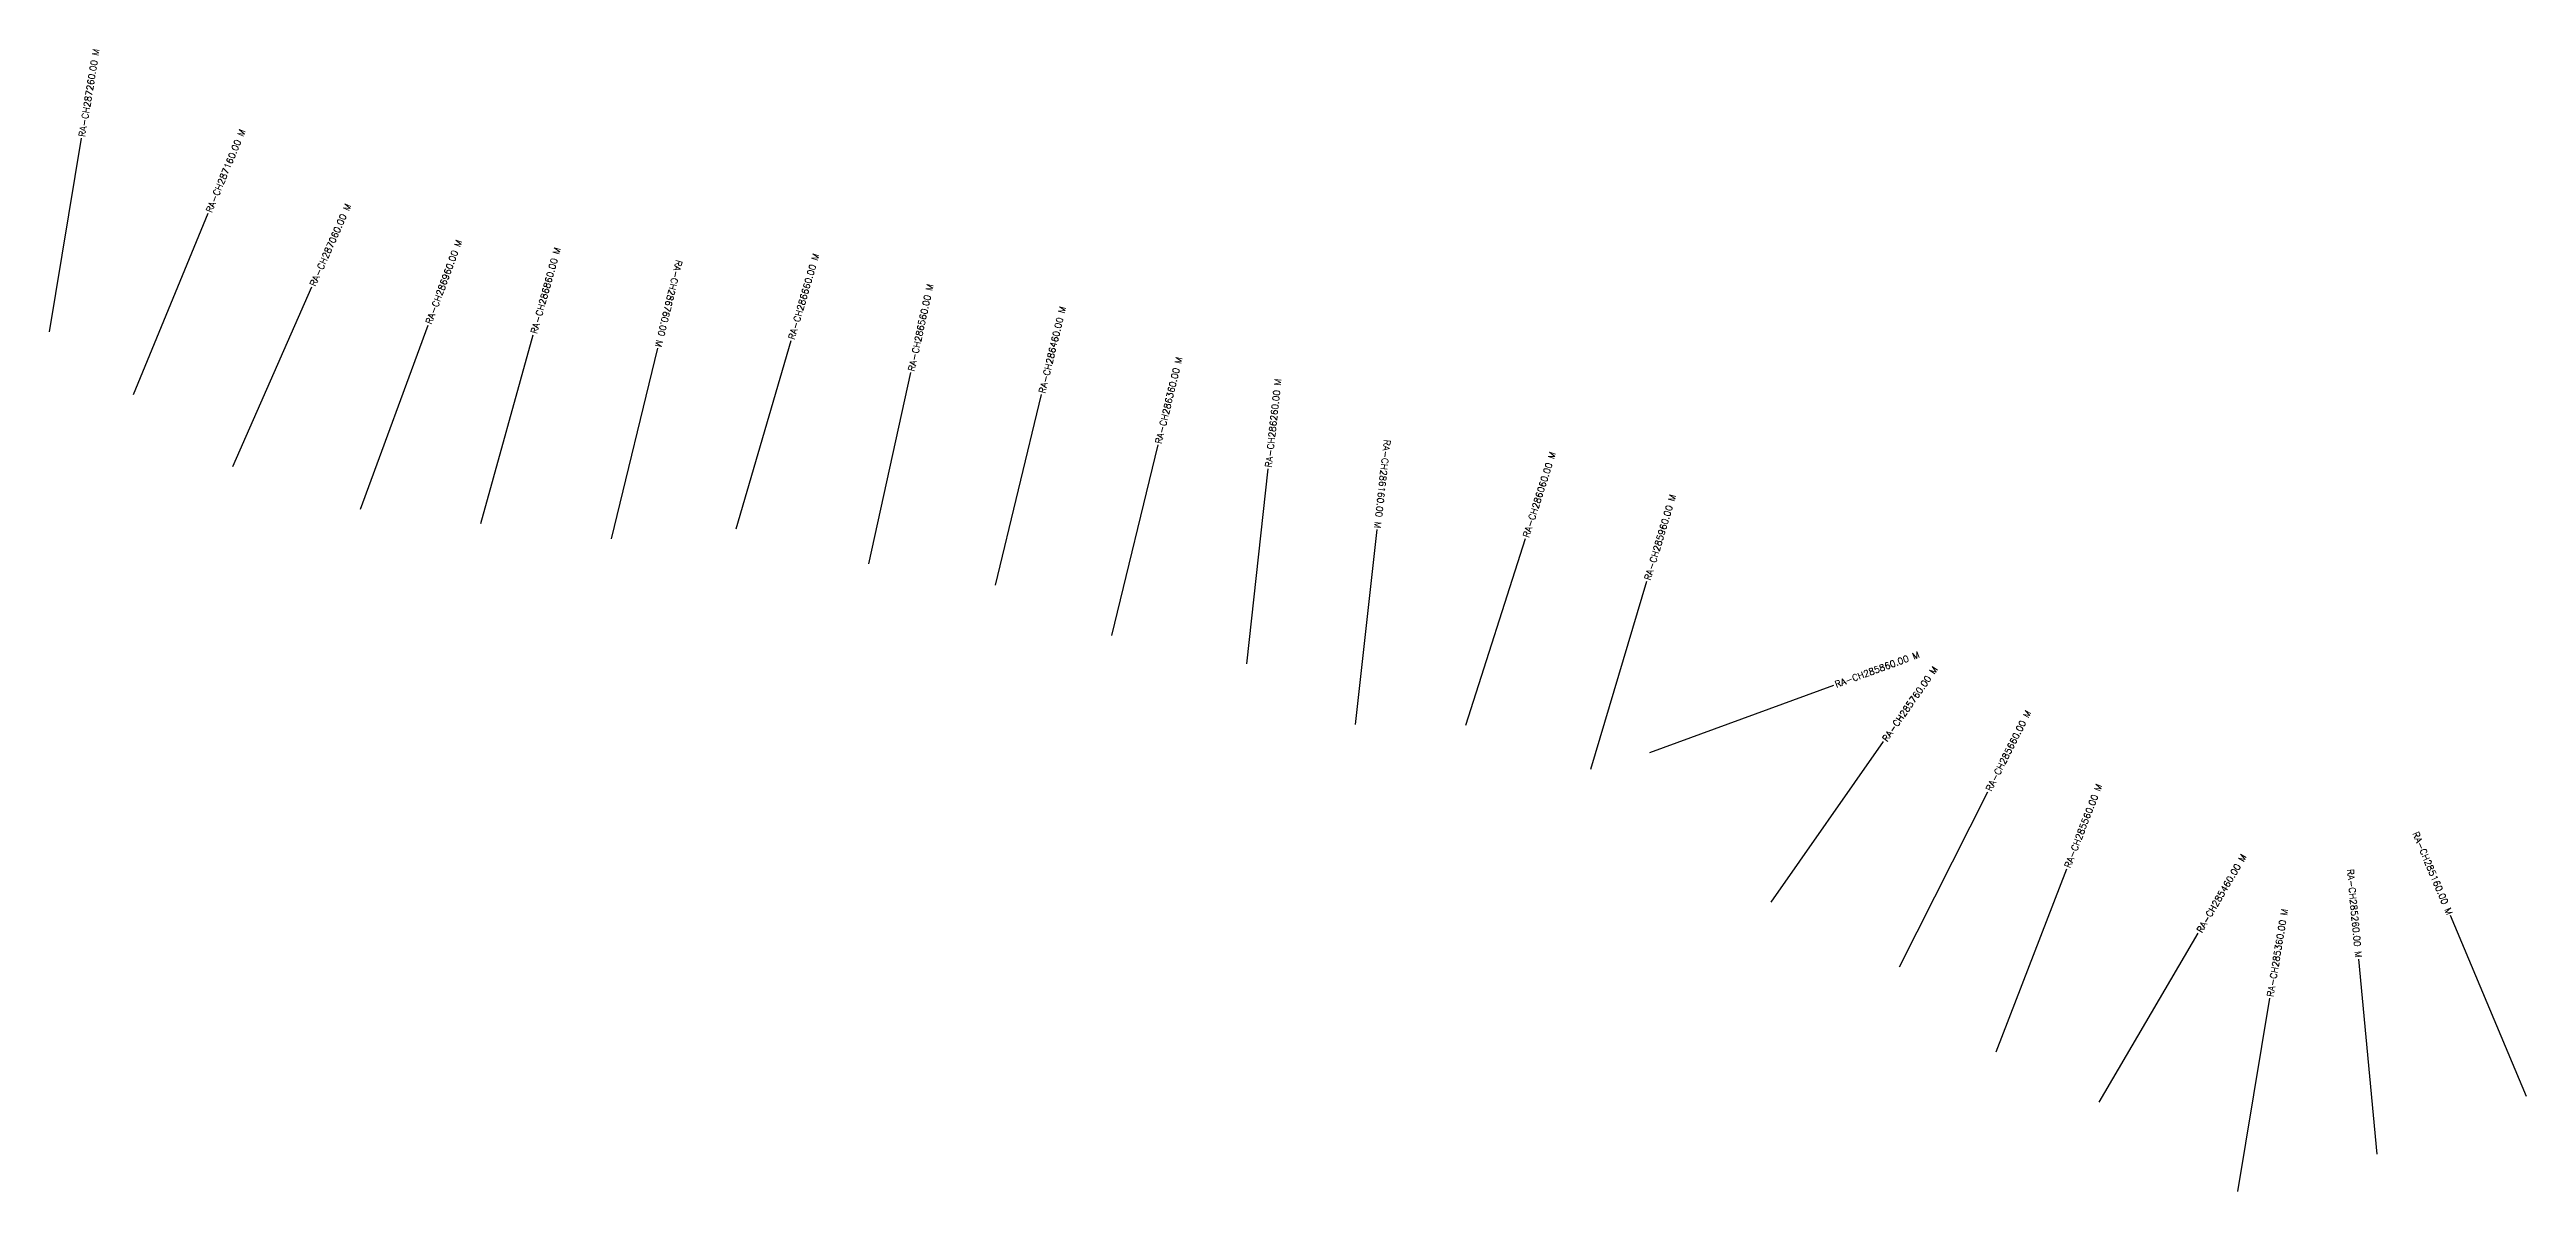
# Model space of a CAD drawing. Header units: metres. Extents: x 281616 to 293162, y 2020408 to 2023084.
# Drawn here: x 283555 to 285450, y 2022067 to 2022941 of the extents above; entities that cross this region are included whole.
import ezdxf
from ezdxf.enums import TextEntityAlignment as Align

# ---------------------------------------------------------------- set-up
doc = ezdxf.new("R2010")
doc.units = ezdxf.units.M
doc.layers.add('CS', color=134, linetype='Continuous')
doc.layers.add('CSMark', color=6, linetype='Continuous')
doc.styles.get("Standard").update_dxf_attribs({"font": 'simplex.shx'})

msp = doc.modelspace()

# ---------------------------------------------------------------- linework, layer by layer
at = {"layer": 'CS'}
for p, q in [((283555.2, 2022724.9), (283579.7, 2022872.9)), ((283619.3, 2022676.8), (283676.5, 2022815.5)), ((283695.4, 2022621.9), (283755.9, 2022759.2)), ((283793, 2022589.2), (283844.7, 2022730)), ((283885, 2022578.1), (283925.2, 2022722.6)), ((283985, 2022566.5), (284020.5, 2022712.3)), ((284080.4, 2022574.1), (284122.3, 2022718.1)), ((284181.9, 2022547.3), (284214, 2022693.8)), ((284278.8, 2022531.1), (284314, 2022676.9)), ((284367.7, 2022492.6), (284403, 2022638.4)), ((284471, 2022471), (284487.3, 2022620.1)), ((284554.1, 2022424.4), (284570.7, 2022573.5)), ((284638.4, 2022423.9), (284684, 2022566.8)), ((284734, 2022390.4), (284777, 2022534.1)), ((284779.1, 2022403.1), (284920, 2022454.5)), ((284872, 2022288.6), (284958, 2022411.5)), ((284970.1, 2022239.2), (285037.7, 2022373.1)), ((285044, 2022174.2), (285098, 2022314.2)), ((285449.7, 2022140.1), (285391.5, 2022278.4)), ((285122.9, 2022135.6), (285198.7, 2022265)), ((285335.4, 2022095.8), (285321.4, 2022245.1)), ((285228.8, 2022067.4), (285253.4, 2022215.3))]:
    msp.add_line(p, q, dxfattribs=at)

# ---------------------------------------------------------------- texts
at = {"layer": 'CSMark'}
for s, rotation, p in [('RA-CH287260.00 M', 80.607, (283579.8, 2022873.9)), ('RA-CH287160.00 M', 67.5959, (283676.9, 2022816.4)), ('RA-CH287060.00 M', 66.2096, (283756.3, 2022760.1)), ('RA-CH286960.00 M', 69.8406, (283845, 2022731)), ('RA-CH286860.00 M', 74.4317, (283925.5, 2022723.6)), ('RA-CH286660.00 M', 73.781, (284122.5, 2022719.1)), ('RA-CH286560.00 M', 77.6644, (284214.2, 2022694.8)), ('RA-CH286460.00 M', 76.4291, (284314.2, 2022677.9)), ('RA-CH286360.00 M', 76.3685, (284403.2, 2022639.3)), ('RA-CH286260.00 M', 83.7619, (284487.4, 2022621.1)), ('RA-CH286060.00 M', 72.3096, (284684.3, 2022567.8)), ('RA-CH285960.00 M', 73.3398, (284777.3, 2022535)), ('RA-CH285860.00 M', 20.0592, (284921, 2022454.9)), ('RA-CH285760.00 M', 55.0092, (284958.6, 2022412.3)), ('RA-CH285660.00 M', 63.2321, (285038.1, 2022374)), ('RA-CH285560.00 M', 68.8991, (285098.4, 2022315.1)), ('RA-CH285460.00 M', 59.6183, (285199.2, 2022265.9)), ('RA-CH285360.00 M', 80.5696, (285253.6, 2022216.3))]:
    msp.add_text(s, height=5, rotation=rotation, dxfattribs=at).set_placement(p, align=Align.MIDDLE_LEFT)
for s, rotation, p in [('RA-CH286760.00 M', 256.3322, (284020.7, 2022713.3)), ('RA-CH286160.00 M', 263.6646, (284570.8, 2022574.5)), ('RA-CH285160.00 M', 292.8323, (285391.1, 2022279.3)), ('RA-CH285260.00 M', 275.3309, (285321.3, 2022246.1))]:
    msp.add_text(s, height=5, rotation=rotation, dxfattribs=at).set_placement(p, align=Align.MIDDLE_RIGHT)

doc.saveas('drawing.dxf')
